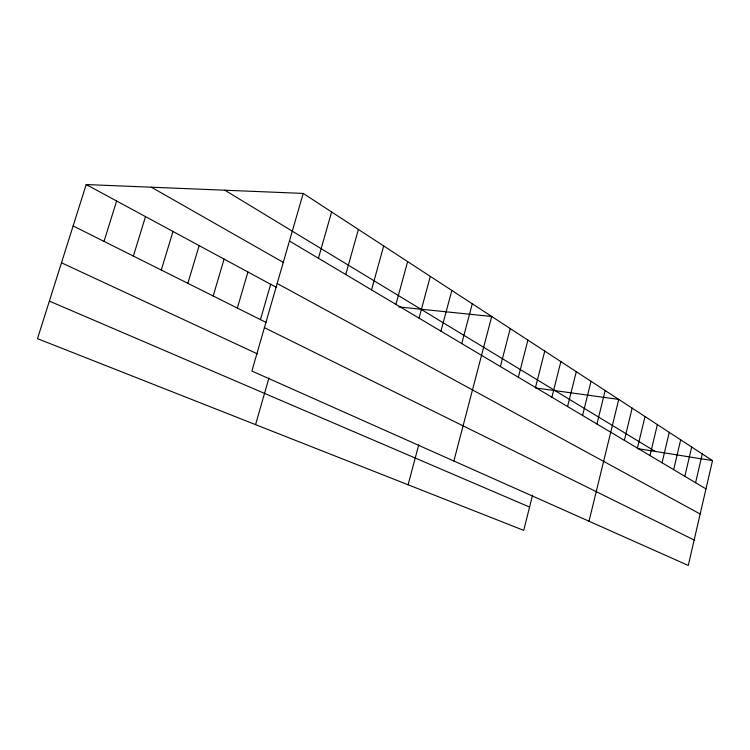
<?xml version="1.0" encoding="UTF-8"?>
<svg xmlns="http://www.w3.org/2000/svg" width="750" height="750" viewBox="0 0 750 750"><rect width="100%" height="100%" fill="white"/><g stroke="black" fill="none" stroke-linecap="round" stroke-linejoin="round"><path stroke-width="1.12" d="M303.206 193.416L712.5 460.603L688.275 565.453L251.878 371.025L303.206 193.416L86.203 184.547L37.5 338.653L523.716 530.372L532.575 495.131M695.588 482.719L702.281 453.928M673.659 469.669L680.681 439.828M684.825 476.316L691.688 447.009M662.053 462.759L669.253 432.375M649.988 455.578L657.375 424.613M637.425 448.106L645.009 416.55M624.356 440.325L632.147 408.15M589.012 521.231L618.741 399.394L535.209 387.909M596.944 424.012L605.175 390.544M582.572 415.463L591.028 381.309M567.562 406.528L576.281 371.672M551.897 397.209L560.869 361.613M535.509 387.459L544.763 351.103M518.362 377.25L527.897 340.097M500.391 366.553L510.244 328.566M453.872 461.025L491.719 316.481L398.962 306.966M461.747 343.556L472.275 303.788M440.934 331.172L451.837 290.438M408.094 484.781L418.725 444.881M419.025 318.131L430.322 276.394M395.925 304.387L407.644 261.591M371.531 289.866L383.7 245.963M345.741 274.519L358.406 229.444M318.422 258.263L331.613 211.959M255.572 424.641L268.95 377.972M260.428 319.622L270.675 284.278M237.347 308.072L247.922 271.978M213.178 295.988L224.1 259.106M187.847 283.322L199.153 245.616M161.278 270.028L172.988 231.469M133.369 256.069L145.509 216.609M104.025 241.388L116.616 200.991M637.303 448.528L712.5 460.603M49.369 301.106L529.575 507.075M61.472 262.791L257.419 353.888M264.403 327.666L694.153 540.037M73.125 225.938L266.456 322.631M86.203 184.547L276.609 287.494M277.181 283.472L700.163 514.003M151.35 187.209L283.706 262.622M289.453 241.022L705.966 488.897M224.822 190.209L655.163 451.397"/></g></svg>
